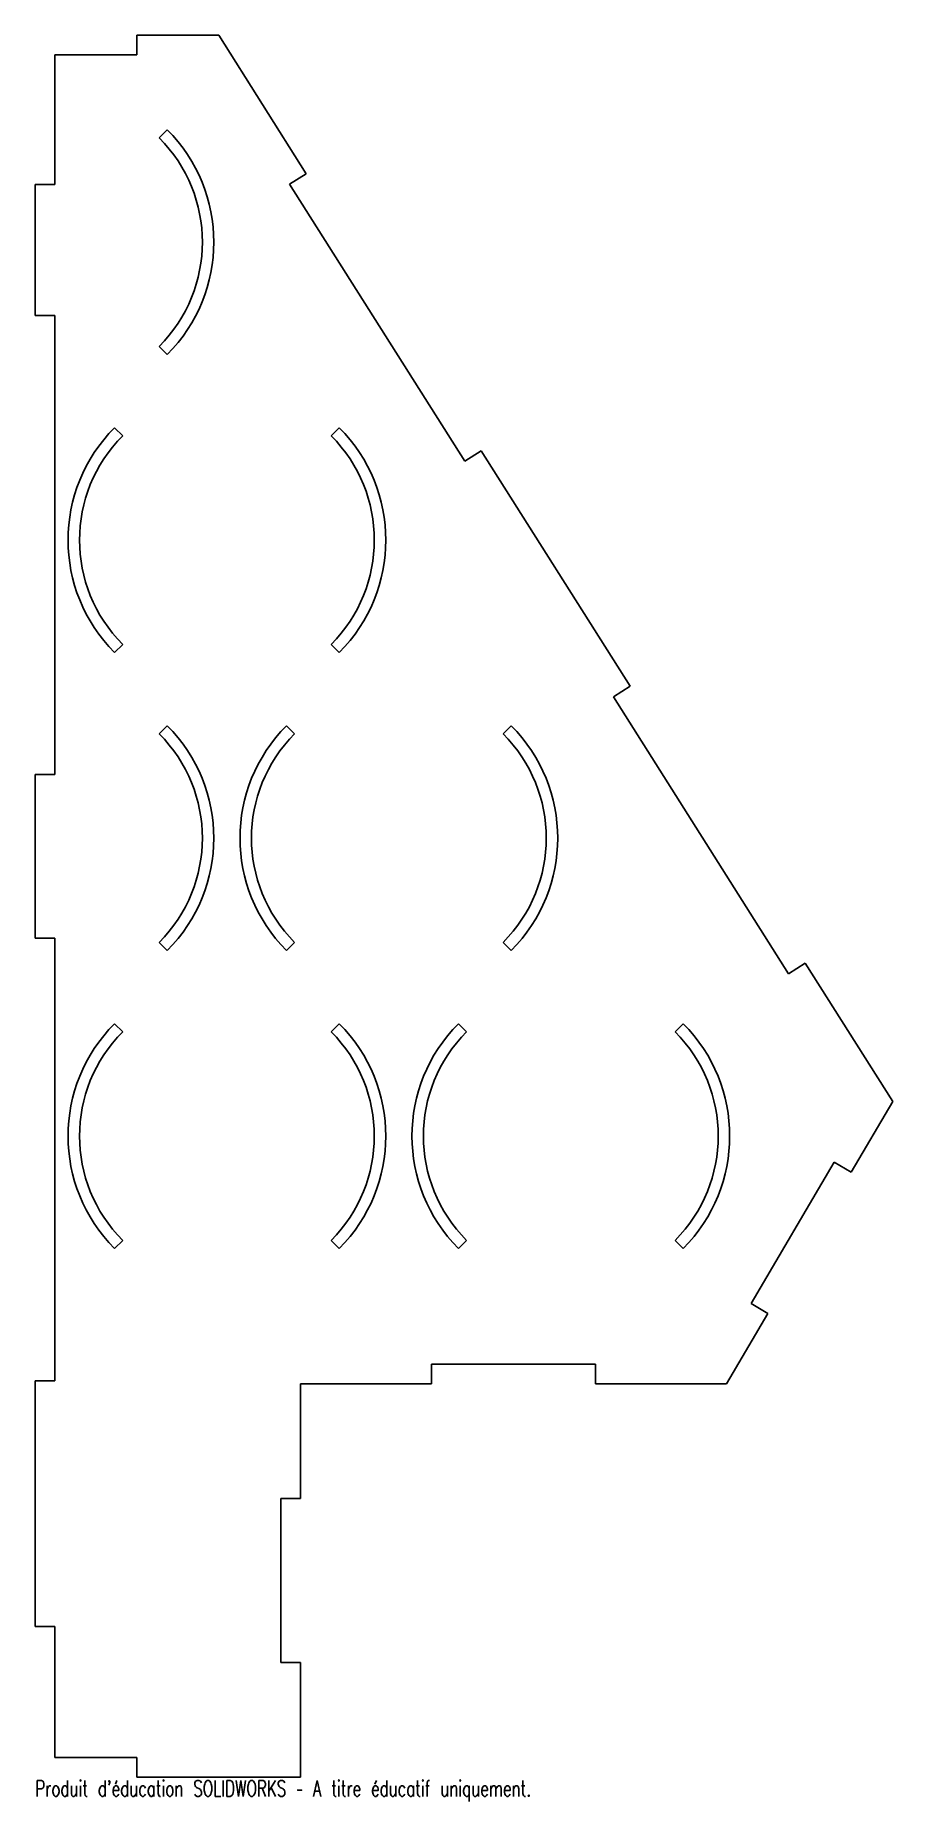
# Model space of a CAD drawing. Header units: millimetres. Extents: x -6 to 256, y -203 to 336.
import ezdxf

# ---------------------------------------------------------------- set-up
doc = ezdxf.new("R2010")
doc.units = ezdxf.units.MM
doc.styles.add('SLDTEXTSTYLE0', font='TXT', dxfattribs={"width": 0.7, "bigfont": 'bigfont'})

msp = doc.modelspace()

# ---------------------------------------------------------------- linework, layer by layer
at = {"color": 7, "linetype": 'Continuous', "lineweight": 25}
for p, q in [((25, 329.9), (25, 335.9)), ((50, 335.9), (25, 335.9)), ((76.72, 293.64), (50, 335.9)), ((0, 290.36), (0, 329.9)), ((0, 329.9), (25, 329.9)), ((34.29, 307.09), (31.82, 304.62)), ((76.72, 293.64), (71.65, 290.44)), ((-6, 290.36), (-6, 250.36)), ((0, 290.36), (-6, 290.36)), ((71.65, 290.44), (125.1, 205.92)), ((-6, 250.36), (0, 250.36)), ((0, 110.36), (0, 250.36)), ((31.82, 240.98), (34.29, 238.5)), ((20.68, 213.69), (18.21, 216.16)), ((86.79, 216.16), (84.32, 213.69)), ((125.1, 205.92), (130.17, 209.12)), ((175.6, 137.28), (130.17, 209.12)), ((18.21, 147.57), (20.68, 150.05)), ((84.32, 150.05), (86.79, 147.57)), ((175.6, 137.28), (170.53, 134.08)), ((170.53, 134.08), (223.98, 49.56)), ((34.29, 125.23), (31.82, 122.75)), ((73.18, 122.75), (70.71, 125.23)), ((139.29, 125.23), (136.82, 122.75)), ((-6, 110.36), (-6, 60.36)), ((0, 110.36), (-6, 110.36)), ((-6, 60.36), (0, 60.36)), ((0, -74.64), (0, 60.36)), ((31.82, 59.11), (34.29, 56.64)), ((70.71, 56.64), (73.18, 59.11)), ((136.82, 59.11), (139.29, 56.64)), ((223.98, 49.56), (229.05, 52.77)), ((255.78, 10.51), (229.05, 52.77)), ((20.68, 31.82), (18.21, 34.29)), ((86.79, 34.29), (84.32, 31.82)), ((125.68, 31.82), (123.21, 34.29)), ((191.79, 34.29), (189.32, 31.82)), ((243.08, -11.03), (255.78, 10.51)), ((237.91, -7.98), (212.52, -51.06)), ((243.08, -11.03), (237.91, -7.98)), ((18.21, -34.29), (20.68, -31.82)), ((84.32, -31.82), (86.79, -34.29)), ((123.21, -34.29), (125.68, -31.82)), ((189.32, -31.82), (191.79, -34.29)), ((212.52, -51.06), (217.69, -54.11)), ((205, -75.64), (217.69, -54.11)), ((165, -69.64), (115, -69.64)), ((115, -69.64), (115, -75.64)), ((165, -75.64), (165, -69.64)), ((-6, -74.64), (-6, -149.64)), ((0, -74.64), (-6, -74.64)), ((75, -110.64), (75, -75.64)), ((75, -75.64), (115, -75.64)), ((165, -75.64), (205, -75.64)), ((75, -110.64), (69, -110.64)), ((69, -110.64), (69, -160.64)), ((-6, -149.64), (0, -149.64)), ((0, -189.64), (0, -149.64)), ((69, -160.64), (75, -160.64)), ((75, -195.64), (75, -160.64)), ((25, -189.64), (0, -189.64)), ((25, -195.64), (25, -189.64)), ((25, -195.64), (75, -195.64))]:
    msp.add_line(p, q, dxfattribs=at)
for centre, radius, start, end in [((0, 272.8), 45, 315, 45), ((0, 272.8), 48.5, 315, 45), ((52.5, 181.87), 48.5, 135, 225), ((52.5, 181.87), 48.5, 315, 45), ((52.5, 181.87), 45, 135, 225), ((52.5, 181.87), 45, 315, 45), ((0, 90.93), 48.5, 315, 45), ((105, 90.93), 48.5, 135, 225), ((105, 90.93), 48.5, 315, 45), ((0, 90.93), 45, 315, 45), ((105, 90.93), 45, 135, 225), ((105, 90.93), 45, 315, 45), ((52.5, 0), 48.5, 135, 225), ((52.5, 0), 48.5, 315, 45), ((157.5, 0), 48.5, 135, 225), ((157.5, 0), 48.5, 315, 45), ((52.5, 0), 45, 135, 225), ((52.5, 0), 45, 315, 45), ((157.5, 0), 45, 135, 225), ((157.5, 0), 45, 315, 45)]:
    msp.add_arc(centre, radius, start, end, dxfattribs=at)

# ---------------------------------------------------------------- texts
at = {"color": 7, "linetype": 'Continuous', "insert": (-6, -196.66), "char_height": 4.8336, "attachment_point": 1, "style": 'SLDTEXTSTYLE0'}
msp.add_mtext("Produit d'éducation SOLIDWORKS – A titre éducatif uniquement.", dxfattribs=at)

doc.saveas('drawing.dxf')
